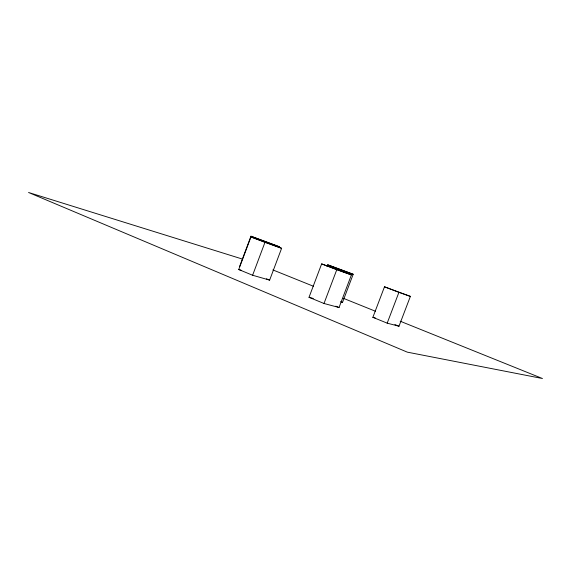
<?xml version="1.0" encoding="UTF-8"?>
<svg xmlns="http://www.w3.org/2000/svg" width="571" height="571" viewBox="0 0 571 571"><rect width="100%" height="100%" fill="white"/><g stroke="black" fill="none" stroke-linecap="round" stroke-linejoin="round"><path stroke-width="0.86" d="M239.656 266.364L250.955 236.223L279.347 246.758L250.955 236.223M238.742 269.526L250.962 236.936L281.61 248.299L269.633 280.125L252.61 275.251L238.742 269.526L241.219 270.247M252.61 275.251L264.973 242.325L281.61 248.299M309.018 297.313L321.644 263.895L351.408 274.908L339.038 307.519L324 303.486L309.018 297.313L313.293 298.476M327.055 266.436L327.675 264.794L353.185 274.266L342.529 302.359L340.823 301.873M324 303.486L336.783 269.719L351.408 274.908M372.877 317.319L384.49 286.806L410.378 296.392L398.986 326.234L387.181 323.15L372.877 317.319L375.304 317.968M387.181 323.15L398.922 292.345L410.378 296.392M242.689 259.155L28.55 192.484L407.287 352.143L542.45 378.516L400.214 321.216M353.185 274.266L327.675 264.794M384.49 286.806L398.922 292.345M321.644 263.895L336.783 269.719M250.962 236.936L264.973 242.325M272.867 269.912L313.386 286.235M343.157 298.226L375.411 311.224M340.951 301.716L342.529 302.359M394.875 324.564L398.986 326.234M335.791 306.184L339.038 307.519M266.443 278.812L269.633 280.125"/></g></svg>
